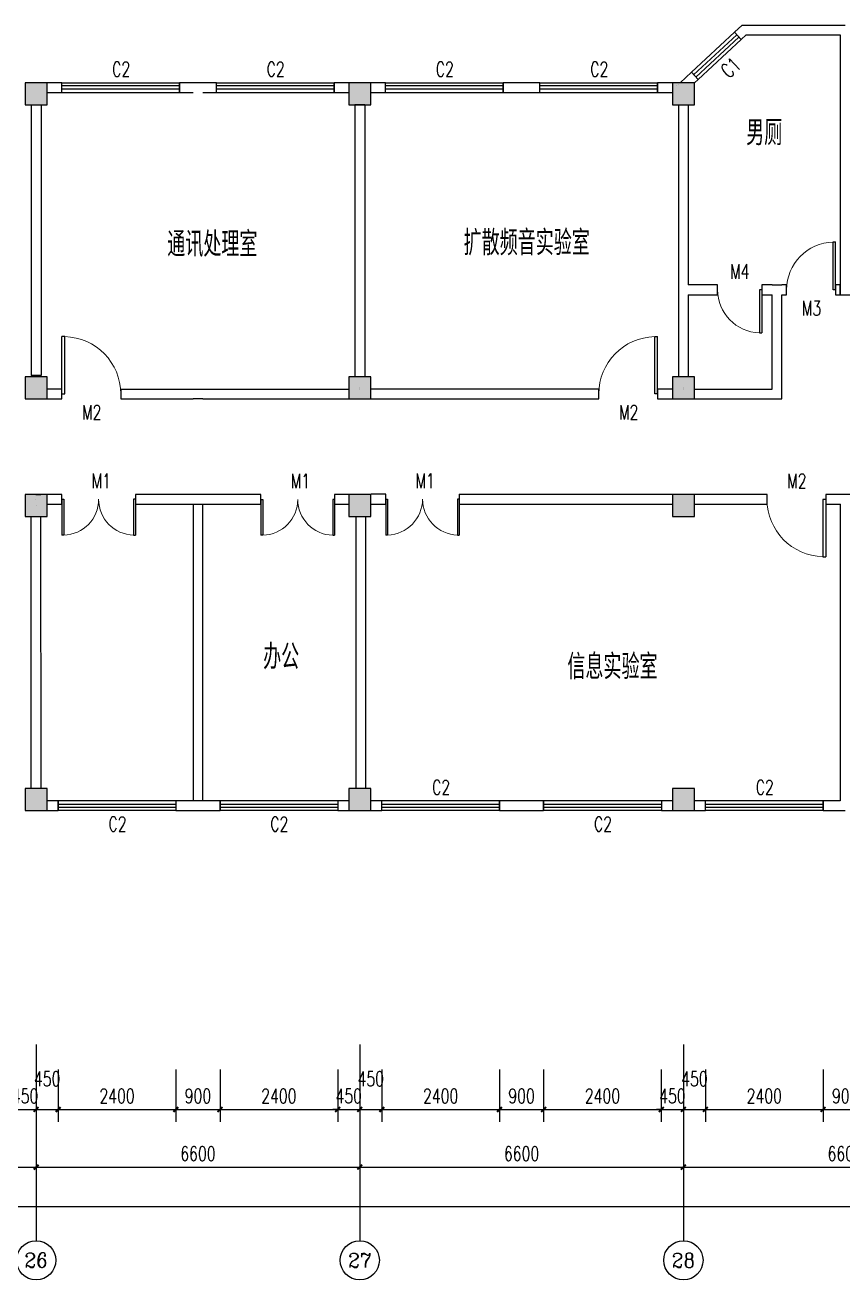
# Model space of a CAD drawing. Header units: millimetres. Extents: x 333 to 114639, y 134 to 28942.
# Drawn here: x 59408 to 76086, y 3342 to 28942 of the extents above; entities that cross this region are included whole.
import ezdxf
from ezdxf.enums import TextEntityAlignment as Align

# ---------------------------------------------------------------- set-up
doc = ezdxf.new("R2010")
doc.units = ezdxf.units.MM
for name, color, linetype in [('AXIS', 3, 'Continuous'), ('AXIS_TEXT', 7, 'Continuous'), ('COLUMN', 9, 'Continuous'), ('PUB_DIM', 3, 'Continuous'), ('PUB_TEXT', 7, 'Continuous'), ('WALL', 9, 'Continuous'), ('WINDOW', 4, 'Continuous'), ('WINDOW_TEXT', 7, 'Continuous')]:
    doc.layers.add(name, color=color, linetype=linetype)
doc.styles.add('_TCH_AXIS', font='COMPLEX', dxfattribs={"bigfont": 'GBCBIG'})
doc.styles.add('_TCH_DIM_T3', font='SIMPLEX', dxfattribs={"width": 0.705882, "bigfont": 'GBCBIG'})
doc.styles.add('_TCH_WINDOW', font='SIMPLEX', dxfattribs={"bigfont": 'GBCBIG'})
doc.styles.add('COMPLEX', font='COMPLEX')
doc.styles.get("Standard").update_dxf_attribs({"font": 'txt', "bigfont": 'gbcbig.shx'})
doc.dimstyles.new('_TCH_ARCH&&100', dxfattribs={"dimtxt": 297.5, "dimasz": 100, "dimexe": 250, "dimexo": 300, "dimgap": 126.25, "dimtad": 1, "dimdec": 0, "dimzin": 0, "dimdsep": 46, "dimtxsty": '_TCH_DIM_T3', "dimblk": 'ARCHTICK', "dimcen": 0.09, "dimclrt": 7, "dimazin": 2, "dimtfac": 1, "dimtdec": 0, "dimtix": 1, "dimtmove": 2, "dimatfit": 3, "dimfxl": 1, "dimtolj": 1, "dimtzin": 0, "dimarcsym": 0})

# ---------------------------------------------------------------- blocks, each defined once
blk = doc.blocks.new('_ArchTick')
at = {"color": 0, "linetype": 'ByBlock', "const_width": 0.4}
blk.add_lwpolyline([(-0.5, -0.5), (0.5, 0.5)], dxfattribs=at)
blk = doc.blocks.new('*D122')
at = {"layer": 'Defpoints', "color": 0}
for p in [(59183, 7936), (59633, 7936), (59633, 6819)]:
    blk.add_point(p, dxfattribs=at)
at = {"layer": 'PUB_DIM', "color": 0, "lineweight": -2}
for p, q in [((59183, 7636), (59183, 6569)), ((59633, 7636), (59633, 6569)), ((59183, 6819), (59083, 6819)), ((59183, 6819), (59633, 6819)), ((59633, 6819), (59733, 6819))]:
    blk.add_line(p, q, dxfattribs=at)
at = {"layer": 'PUB_DIM', "color": 0, "lineweight": -2, "xscale": 100, "yscale": 100, "zscale": 100}
blk.add_blockref('_ArchTick', (59183, 6819), dxfattribs=at)
at = {"layer": 'PUB_DIM', "color": 0, "lineweight": -2, "xscale": 100, "yscale": 100, "zscale": 100, "rotation": 180}
blk.add_blockref('_ArchTick', (59633, 6819), dxfattribs=at)
at = {"layer": 'PUB_DIM', "color": 7, "insert": (59408, 7094), "char_height": 297.5, "attachment_point": 5, "style": '_TCH_DIM_T3'}
blk.add_mtext('\\A1;450', dxfattribs=at)
blk = doc.blocks.new('*D123')
at = {"layer": 'Defpoints', "color": 0}
for p in [(59633, 7936), (60083, 7936), (60083, 6819)]:
    blk.add_point(p, dxfattribs=at)
at = {"layer": 'PUB_DIM', "color": 0, "lineweight": -2}
for p, q in [((59633, 7636), (59633, 6569)), ((60083, 7636), (60083, 6569)), ((59633, 6819), (60083, 6819))]:
    blk.add_line(p, q, dxfattribs=at)
at = {"layer": 'PUB_DIM', "color": 0, "lineweight": -2, "xscale": 100, "yscale": 100, "zscale": 100, "rotation": 180}
blk.add_blockref('_ArchTick', (59633, 6819), dxfattribs=at)
at = {"layer": 'PUB_DIM', "color": 0, "lineweight": -2, "xscale": 100, "yscale": 100, "zscale": 100}
blk.add_blockref('_ArchTick', (60083, 6819), dxfattribs=at)
at = {"layer": 'PUB_DIM', "color": 7, "insert": (59858, 7444), "char_height": 297.5, "attachment_point": 5, "style": '_TCH_DIM_T3'}
blk.add_mtext('\\A1;450', dxfattribs=at)
blk = doc.blocks.new('*D124')
at = {"layer": 'Defpoints', "color": 0}
for p in [(60083, 7936), (62483, 7936), (62483, 6819)]:
    blk.add_point(p, dxfattribs=at)
at = {"layer": 'PUB_DIM', "color": 0, "lineweight": -2}
for p, q in [((60083, 7636), (60083, 6569)), ((62483, 7636), (62483, 6569)), ((60083, 6819), (62483, 6819))]:
    blk.add_line(p, q, dxfattribs=at)
at = {"layer": 'PUB_DIM', "color": 0, "lineweight": -2, "xscale": 100, "yscale": 100, "zscale": 100, "rotation": 180}
blk.add_blockref('_ArchTick', (60083, 6819), dxfattribs=at)
at = {"layer": 'PUB_DIM', "color": 0, "lineweight": -2, "xscale": 100, "yscale": 100, "zscale": 100}
blk.add_blockref('_ArchTick', (62483, 6819), dxfattribs=at)
at = {"layer": 'PUB_DIM', "color": 7, "insert": (61283, 7094), "char_height": 297.5, "attachment_point": 5, "style": '_TCH_DIM_T3'}
blk.add_mtext('\\A1;2400', dxfattribs=at)
blk = doc.blocks.new('*D125')
at = {"layer": 'Defpoints', "color": 0}
for p in [(62483, 7936), (63383, 7936), (63383, 6819)]:
    blk.add_point(p, dxfattribs=at)
at = {"layer": 'PUB_DIM', "color": 0, "lineweight": -2}
for p, q in [((62483, 7636), (62483, 6569)), ((63383, 7636), (63383, 6569)), ((62483, 6819), (63383, 6819))]:
    blk.add_line(p, q, dxfattribs=at)
at = {"layer": 'PUB_DIM', "color": 0, "lineweight": -2, "xscale": 100, "yscale": 100, "zscale": 100, "rotation": 180}
blk.add_blockref('_ArchTick', (62483, 6819), dxfattribs=at)
at = {"layer": 'PUB_DIM', "color": 0, "lineweight": -2, "xscale": 100, "yscale": 100, "zscale": 100}
blk.add_blockref('_ArchTick', (63383, 6819), dxfattribs=at)
at = {"layer": 'PUB_DIM', "color": 7, "insert": (62933, 7094), "char_height": 297.5, "attachment_point": 5, "style": '_TCH_DIM_T3'}
blk.add_mtext('\\A1;900', dxfattribs=at)
blk = doc.blocks.new('*D126')
at = {"layer": 'Defpoints', "color": 0}
for p in [(63383, 7936), (65783, 7936), (65783, 6819)]:
    blk.add_point(p, dxfattribs=at)
at = {"layer": 'PUB_DIM', "color": 0, "lineweight": -2}
for p, q in [((63383, 7636), (63383, 6569)), ((65783, 7636), (65783, 6569)), ((63383, 6819), (65783, 6819))]:
    blk.add_line(p, q, dxfattribs=at)
at = {"layer": 'PUB_DIM', "color": 0, "lineweight": -2, "xscale": 100, "yscale": 100, "zscale": 100, "rotation": 180}
blk.add_blockref('_ArchTick', (63383, 6819), dxfattribs=at)
at = {"layer": 'PUB_DIM', "color": 0, "lineweight": -2, "xscale": 100, "yscale": 100, "zscale": 100}
blk.add_blockref('_ArchTick', (65783, 6819), dxfattribs=at)
at = {"layer": 'PUB_DIM', "color": 7, "insert": (64583, 7094), "char_height": 297.5, "attachment_point": 5, "style": '_TCH_DIM_T3'}
blk.add_mtext('\\A1;2400', dxfattribs=at)
blk = doc.blocks.new('*D127')
at = {"layer": 'Defpoints', "color": 0}
for p in [(65783, 7936), (66233, 7936), (66233, 6819)]:
    blk.add_point(p, dxfattribs=at)
at = {"layer": 'PUB_DIM', "color": 0, "lineweight": -2}
for p, q in [((65783, 7636), (65783, 6569)), ((66233, 7636), (66233, 6569)), ((65783, 6819), (65683, 6819)), ((65783, 6819), (66233, 6819)), ((66233, 6819), (66333, 6819))]:
    blk.add_line(p, q, dxfattribs=at)
at = {"layer": 'PUB_DIM', "color": 0, "lineweight": -2, "xscale": 100, "yscale": 100, "zscale": 100}
blk.add_blockref('_ArchTick', (65783, 6819), dxfattribs=at)
at = {"layer": 'PUB_DIM', "color": 0, "lineweight": -2, "xscale": 100, "yscale": 100, "zscale": 100, "rotation": 180}
blk.add_blockref('_ArchTick', (66233, 6819), dxfattribs=at)
at = {"layer": 'PUB_DIM', "color": 7, "insert": (66008, 7094), "char_height": 297.5, "attachment_point": 5, "style": '_TCH_DIM_T3'}
blk.add_mtext('\\A1;450', dxfattribs=at)
blk = doc.blocks.new('*D128')
at = {"layer": 'Defpoints', "color": 0}
for p in [(66233, 7936), (66683, 7936), (66683, 6819)]:
    blk.add_point(p, dxfattribs=at)
at = {"layer": 'PUB_DIM', "color": 0, "lineweight": -2}
for p, q in [((66233, 7636), (66233, 6569)), ((66683, 7636), (66683, 6569)), ((66233, 6819), (66683, 6819))]:
    blk.add_line(p, q, dxfattribs=at)
at = {"layer": 'PUB_DIM', "color": 0, "lineweight": -2, "xscale": 100, "yscale": 100, "zscale": 100, "rotation": 180}
blk.add_blockref('_ArchTick', (66233, 6819), dxfattribs=at)
at = {"layer": 'PUB_DIM', "color": 0, "lineweight": -2, "xscale": 100, "yscale": 100, "zscale": 100}
blk.add_blockref('_ArchTick', (66683, 6819), dxfattribs=at)
at = {"layer": 'PUB_DIM', "color": 7, "insert": (66458, 7444), "char_height": 297.5, "attachment_point": 5, "style": '_TCH_DIM_T3'}
blk.add_mtext('\\A1;450', dxfattribs=at)
blk = doc.blocks.new('*D129')
at = {"layer": 'Defpoints', "color": 0}
for p in [(66683, 7936), (69083, 7936), (69083, 6819)]:
    blk.add_point(p, dxfattribs=at)
at = {"layer": 'PUB_DIM', "color": 0, "lineweight": -2}
for p, q in [((66683, 7636), (66683, 6569)), ((69083, 7636), (69083, 6569)), ((66683, 6819), (69083, 6819))]:
    blk.add_line(p, q, dxfattribs=at)
at = {"layer": 'PUB_DIM', "color": 0, "lineweight": -2, "xscale": 100, "yscale": 100, "zscale": 100, "rotation": 180}
blk.add_blockref('_ArchTick', (66683, 6819), dxfattribs=at)
at = {"layer": 'PUB_DIM', "color": 0, "lineweight": -2, "xscale": 100, "yscale": 100, "zscale": 100}
blk.add_blockref('_ArchTick', (69083, 6819), dxfattribs=at)
at = {"layer": 'PUB_DIM', "color": 7, "insert": (67883, 7094), "char_height": 297.5, "attachment_point": 5, "style": '_TCH_DIM_T3'}
blk.add_mtext('\\A1;2400', dxfattribs=at)
blk = doc.blocks.new('*D130')
at = {"layer": 'Defpoints', "color": 0}
for p in [(69083, 7936), (69983, 7936), (69983, 6819)]:
    blk.add_point(p, dxfattribs=at)
at = {"layer": 'PUB_DIM', "color": 0, "lineweight": -2}
for p, q in [((69083, 7636), (69083, 6569)), ((69983, 7636), (69983, 6569)), ((69083, 6819), (69983, 6819))]:
    blk.add_line(p, q, dxfattribs=at)
at = {"layer": 'PUB_DIM', "color": 0, "lineweight": -2, "xscale": 100, "yscale": 100, "zscale": 100, "rotation": 180}
blk.add_blockref('_ArchTick', (69083, 6819), dxfattribs=at)
at = {"layer": 'PUB_DIM', "color": 0, "lineweight": -2, "xscale": 100, "yscale": 100, "zscale": 100}
blk.add_blockref('_ArchTick', (69983, 6819), dxfattribs=at)
at = {"layer": 'PUB_DIM', "color": 7, "insert": (69533, 7094), "char_height": 297.5, "attachment_point": 5, "style": '_TCH_DIM_T3'}
blk.add_mtext('\\A1;900', dxfattribs=at)
blk = doc.blocks.new('*D131')
at = {"layer": 'Defpoints', "color": 0}
for p in [(69983, 7936), (72383, 7936), (72383, 6819)]:
    blk.add_point(p, dxfattribs=at)
at = {"layer": 'PUB_DIM', "color": 0, "lineweight": -2}
for p, q in [((69983, 7636), (69983, 6569)), ((72383, 7636), (72383, 6569)), ((69983, 6819), (72383, 6819))]:
    blk.add_line(p, q, dxfattribs=at)
at = {"layer": 'PUB_DIM', "color": 0, "lineweight": -2, "xscale": 100, "yscale": 100, "zscale": 100, "rotation": 180}
blk.add_blockref('_ArchTick', (69983, 6819), dxfattribs=at)
at = {"layer": 'PUB_DIM', "color": 0, "lineweight": -2, "xscale": 100, "yscale": 100, "zscale": 100}
blk.add_blockref('_ArchTick', (72383, 6819), dxfattribs=at)
at = {"layer": 'PUB_DIM', "color": 7, "insert": (71183, 7094), "char_height": 297.5, "attachment_point": 5, "style": '_TCH_DIM_T3'}
blk.add_mtext('\\A1;2400', dxfattribs=at)
blk = doc.blocks.new('*D132')
at = {"layer": 'Defpoints', "color": 0}
for p in [(72383, 7936), (72833, 7936), (72833, 6819)]:
    blk.add_point(p, dxfattribs=at)
at = {"layer": 'PUB_DIM', "color": 0, "lineweight": -2}
for p, q in [((72383, 7636), (72383, 6569)), ((72833, 7636), (72833, 6569)), ((72383, 6819), (72283, 6819)), ((72383, 6819), (72833, 6819)), ((72833, 6819), (72933, 6819))]:
    blk.add_line(p, q, dxfattribs=at)
at = {"layer": 'PUB_DIM', "color": 0, "lineweight": -2, "xscale": 100, "yscale": 100, "zscale": 100}
blk.add_blockref('_ArchTick', (72383, 6819), dxfattribs=at)
at = {"layer": 'PUB_DIM', "color": 0, "lineweight": -2, "xscale": 100, "yscale": 100, "zscale": 100, "rotation": 180}
blk.add_blockref('_ArchTick', (72833, 6819), dxfattribs=at)
at = {"layer": 'PUB_DIM', "color": 7, "insert": (72608, 7094), "char_height": 297.5, "attachment_point": 5, "style": '_TCH_DIM_T3'}
blk.add_mtext('\\A1;450', dxfattribs=at)
blk = doc.blocks.new('*D133')
at = {"layer": 'Defpoints', "color": 0}
for p in [(72833, 7936), (73283, 7936), (73283, 6819)]:
    blk.add_point(p, dxfattribs=at)
at = {"layer": 'PUB_DIM', "color": 0, "lineweight": -2}
for p, q in [((72833, 7636), (72833, 6569)), ((73283, 7636), (73283, 6569)), ((72833, 6819), (73283, 6819))]:
    blk.add_line(p, q, dxfattribs=at)
at = {"layer": 'PUB_DIM', "color": 0, "lineweight": -2, "xscale": 100, "yscale": 100, "zscale": 100, "rotation": 180}
blk.add_blockref('_ArchTick', (72833, 6819), dxfattribs=at)
at = {"layer": 'PUB_DIM', "color": 0, "lineweight": -2, "xscale": 100, "yscale": 100, "zscale": 100}
blk.add_blockref('_ArchTick', (73283, 6819), dxfattribs=at)
at = {"layer": 'PUB_DIM', "color": 7, "insert": (73058, 7444), "char_height": 297.5, "attachment_point": 5, "style": '_TCH_DIM_T3'}
blk.add_mtext('\\A1;450', dxfattribs=at)
blk = doc.blocks.new('*D134')
at = {"layer": 'Defpoints', "color": 0}
for p in [(73283, 7936), (75683, 7936), (75683, 6819)]:
    blk.add_point(p, dxfattribs=at)
at = {"layer": 'PUB_DIM', "color": 0, "lineweight": -2}
for p, q in [((73283, 7636), (73283, 6569)), ((75683, 7636), (75683, 6569)), ((73283, 6819), (75683, 6819))]:
    blk.add_line(p, q, dxfattribs=at)
at = {"layer": 'PUB_DIM', "color": 0, "lineweight": -2, "xscale": 100, "yscale": 100, "zscale": 100, "rotation": 180}
blk.add_blockref('_ArchTick', (73283, 6819), dxfattribs=at)
at = {"layer": 'PUB_DIM', "color": 0, "lineweight": -2, "xscale": 100, "yscale": 100, "zscale": 100}
blk.add_blockref('_ArchTick', (75683, 6819), dxfattribs=at)
at = {"layer": 'PUB_DIM', "color": 7, "insert": (74483, 7094), "char_height": 297.5, "attachment_point": 5, "style": '_TCH_DIM_T3'}
blk.add_mtext('\\A1;2400', dxfattribs=at)
blk = doc.blocks.new('*D135')
at = {"layer": 'Defpoints', "color": 0}
for p in [(75683, 7936), (76583, 7936), (76583, 6819)]:
    blk.add_point(p, dxfattribs=at)
at = {"layer": 'PUB_DIM', "color": 0, "lineweight": -2}
for p, q in [((75683, 7636), (75683, 6569)), ((76583, 7636), (76583, 6569)), ((75683, 6819), (76583, 6819))]:
    blk.add_line(p, q, dxfattribs=at)
at = {"layer": 'PUB_DIM', "color": 0, "lineweight": -2, "xscale": 100, "yscale": 100, "zscale": 100, "rotation": 180}
blk.add_blockref('_ArchTick', (75683, 6819), dxfattribs=at)
at = {"layer": 'PUB_DIM', "color": 0, "lineweight": -2, "xscale": 100, "yscale": 100, "zscale": 100}
blk.add_blockref('_ArchTick', (76583, 6819), dxfattribs=at)
at = {"layer": 'PUB_DIM', "color": 7, "insert": (76133, 7094), "char_height": 297.5, "attachment_point": 5, "style": '_TCH_DIM_T3'}
blk.add_mtext('\\A1;900', dxfattribs=at)
blk = doc.blocks.new('*D161')
at = {"layer": 'AXIS', "color": 0, "lineweight": -2}
for p, q in [((53033, 7842), (53033, 5392)), ((59633, 7842), (59633, 5392)), ((53033, 5642), (59633, 5642))]:
    blk.add_line(p, q, dxfattribs=at)
at = {"layer": 'Defpoints', "color": 0}
for p in [(53033, 8142), (59633, 8142), (59633, 5642)]:
    blk.add_point(p, dxfattribs=at)
at = {"layer": 'AXIS', "color": 0, "lineweight": -2, "xscale": 100, "yscale": 100, "zscale": 100, "rotation": 180}
blk.add_blockref('_ArchTick', (53033, 5642), dxfattribs=at)
at = {"layer": 'AXIS', "color": 0, "lineweight": -2, "xscale": 100, "yscale": 100, "zscale": 100}
blk.add_blockref('_ArchTick', (59633, 5642), dxfattribs=at)
at = {"layer": 'AXIS', "color": 7, "insert": (56333, 5917), "char_height": 297.5, "attachment_point": 5, "style": '_TCH_DIM_T3'}
blk.add_mtext('\\A1;6600', dxfattribs=at)
blk = doc.blocks.new('*D162')
at = {"layer": 'AXIS', "color": 0, "lineweight": -2}
for p, q in [((59633, 7842), (59633, 5392)), ((66233, 7842), (66233, 5392)), ((59633, 5642), (66233, 5642))]:
    blk.add_line(p, q, dxfattribs=at)
at = {"layer": 'Defpoints', "color": 0}
for p in [(59633, 8142), (66233, 8142), (66233, 5642)]:
    blk.add_point(p, dxfattribs=at)
at = {"layer": 'AXIS', "color": 0, "lineweight": -2, "xscale": 100, "yscale": 100, "zscale": 100, "rotation": 180}
blk.add_blockref('_ArchTick', (59633, 5642), dxfattribs=at)
at = {"layer": 'AXIS', "color": 0, "lineweight": -2, "xscale": 100, "yscale": 100, "zscale": 100}
blk.add_blockref('_ArchTick', (66233, 5642), dxfattribs=at)
at = {"layer": 'AXIS', "color": 7, "insert": (62933, 5917), "char_height": 297.5, "attachment_point": 5, "style": '_TCH_DIM_T3'}
blk.add_mtext('\\A1;6600', dxfattribs=at)
blk = doc.blocks.new('*D163')
at = {"layer": 'AXIS', "color": 0, "lineweight": -2}
for p, q in [((66233, 7842), (66233, 5392)), ((72833, 7842), (72833, 5392)), ((66233, 5642), (72833, 5642))]:
    blk.add_line(p, q, dxfattribs=at)
at = {"layer": 'Defpoints', "color": 0}
for p in [(66233, 8142), (72833, 8142), (72833, 5642)]:
    blk.add_point(p, dxfattribs=at)
at = {"layer": 'AXIS', "color": 0, "lineweight": -2, "xscale": 100, "yscale": 100, "zscale": 100, "rotation": 180}
blk.add_blockref('_ArchTick', (66233, 5642), dxfattribs=at)
at = {"layer": 'AXIS', "color": 0, "lineweight": -2, "xscale": 100, "yscale": 100, "zscale": 100}
blk.add_blockref('_ArchTick', (72833, 5642), dxfattribs=at)
at = {"layer": 'AXIS', "color": 7, "insert": (69533, 5917), "char_height": 297.5, "attachment_point": 5, "style": '_TCH_DIM_T3'}
blk.add_mtext('\\A1;6600', dxfattribs=at)
blk = doc.blocks.new('*D164')
at = {"layer": 'AXIS', "color": 0, "lineweight": -2}
for p, q in [((72833, 7842), (72833, 5392)), ((79433, 7842), (79433, 5392)), ((72833, 5642), (79433, 5642))]:
    blk.add_line(p, q, dxfattribs=at)
at = {"layer": 'Defpoints', "color": 0}
for p in [(72833, 8142), (79433, 8142), (79433, 5642)]:
    blk.add_point(p, dxfattribs=at)
at = {"layer": 'AXIS', "color": 0, "lineweight": -2, "xscale": 100, "yscale": 100, "zscale": 100, "rotation": 180}
blk.add_blockref('_ArchTick', (72833, 5642), dxfattribs=at)
at = {"layer": 'AXIS', "color": 0, "lineweight": -2, "xscale": 100, "yscale": 100, "zscale": 100}
blk.add_blockref('_ArchTick', (79433, 5642), dxfattribs=at)
at = {"layer": 'AXIS', "color": 7, "insert": (76133, 5917), "char_height": 297.5, "attachment_point": 5, "style": '_TCH_DIM_T3'}
blk.add_mtext('\\A1;6600', dxfattribs=at)
blk = doc.blocks.new('*D168')
at = {"layer": 'AXIS', "color": 0, "lineweight": -2}
for p, q in [((6133, 7842), (6133, 4592)), ((99233, 7842), (99233, 4592)), ((6133, 4842), (99233, 4842))]:
    blk.add_line(p, q, dxfattribs=at)
at = {"layer": 'Defpoints', "color": 0}
for p in [(6133, 8142), (99233, 8142), (99233, 4842)]:
    blk.add_point(p, dxfattribs=at)
at = {"layer": 'AXIS', "color": 0, "lineweight": -2, "xscale": 100, "yscale": 100, "zscale": 100, "rotation": 180}
blk.add_blockref('_ArchTick', (6133, 4842), dxfattribs=at)
at = {"layer": 'AXIS', "color": 0, "lineweight": -2, "xscale": 100, "yscale": 100, "zscale": 100}
blk.add_blockref('_ArchTick', (99233, 4842), dxfattribs=at)
at = {"layer": 'AXIS', "color": 7, "insert": (52683, 5117), "char_height": 297.5, "attachment_point": 5, "style": '_TCH_DIM_T3'}
blk.add_mtext('\\A1;93100', dxfattribs=at)
blk = doc.blocks.new('_FZHK')
blk.add_lwpolyline([(-0.5, -0.5), (0.5, -0.5), (0.5, 0.5), (-0.5, 0.5)], close=True)
blk = doc.blocks.new('_AXISO')
blk.add_circle((0, 0), 0.5)
at = {"layer": 'AXIS_TEXT', "style": 'COMPLEX', "width": 1.041667}
blk.add_attdef('A', text='', height=0.56, dxfattribs=at).set_placement((-0.25, -0.28), (0.25, -0.28), align=Align.FIT)
blk = doc.blocks.new('$DorLib2D$00000001')
for p, q in [((0.45, 0.975), (0.5, 0.975)), ((0.45, 0), (0.45, 0.975)), ((0.5, 0), (0.5, 0.975)), ((0.5, 0), (0.45, 0))]:
    blk.add_line(p, q)
at = {"lineweight": 13}
blk.add_arc((0.475, 0), 0.975, 91.4693, 180, dxfattribs=at)
blk = doc.blocks.new('$DorLib2D$00000002')
for p, q in [((-0.5, 0), (-0.5, 0.4875)), ((-0.475, 0.4875), (-0.5, 0.4875)), ((-0.475, 0), (-0.475, 0.4875)), ((0.475, 0), (0.475, 0.4875)), ((0.475, 0.4875), (0.5, 0.4875)), ((0.5, 0), (0.5, 0.4875)), ((-0.5, 0), (-0.475, 0)), ((0.5, 0), (0.475, 0))]:
    blk.add_line(p, q)
at = {"lineweight": 13}
for centre, start, end in [((-0.4875, 0), 0, 88.53072), ((0.4875, 0), 91.46928, 180)]:
    blk.add_arc(centre, 0.4875, start, end, dxfattribs=at)
blk = doc.blocks.new('$TCHSYS$WIN2D')
for p, q in [((-0.5, 0.5), (0.5, 0.5)), ((-0.5, 0.5), (-0.5, -0.5)), ((0.5, 0.5), (0.5, -0.5)), ((0.5, 0.167), (-0.5, 0.167)), ((0.5, -0.167), (-0.5, -0.167)), ((-0.5, -0.5), (0.5, -0.5))]:
    blk.add_line(p, q)

msp = doc.modelspace()

# ---------------------------------------------------------------- hatches: boundary and pattern name
h = msp.add_hatch(color=256)
h.paths.add_polyline_path([(59633.3, 27767), (59408.3, 27767), (59408.3, 27542), (59633.3, 27542)])
h.paths.add_polyline_path([(59633.3, 27542), (59858.3, 27542), (59858.3, 27767), (59633.3, 27767)])
h.paths.add_polyline_path([(59633.3, 27317), (59858.3, 27317), (59858.3, 27542), (59633.3, 27542)])
h.paths.add_polyline_path([(59633.3, 27542), (59408.3, 27542), (59408.3, 27317), (59633.3, 27317)])
h.paths.add_polyline_path([(59633.3, 21542), (59408.3, 21542), (59408.3, 21317), (59633.3, 21317)])
h.paths.add_polyline_path([(59633.3, 21542), (59633.3, 21317), (59858.3, 21317), (59858.3, 21542)])
h.paths.add_polyline_path([(59858.3, 21542), (59858.3, 21767), (59633.3, 21767), (59633.3, 21542)])
h.paths.add_polyline_path([(59633.3, 21767), (59408.3, 21767), (59408.3, 21542), (59633.3, 21542)])
h.paths.add_polyline_path([(59633.3, 13367), (59633.3, 12917), (59858.3, 12917), (59858.3, 13367)])
h.paths.add_polyline_path([(59408.3, 13367), (59408.3, 12917), (59633.3, 12917), (59633.3, 13367)])
h = msp.add_hatch(color=256)
h.paths.add_polyline_path([(66233.3, 27767), (66008.3, 27767), (66008.3, 27542), (66233.3, 27542)])
h.paths.add_polyline_path([(66233.3, 27542), (66458.3, 27542), (66458.3, 27767), (66233.3, 27767)])
h.paths.add_polyline_path([(66233.3, 27317), (66458.3, 27317), (66458.3, 27542), (66233.3, 27542)])
h.paths.add_polyline_path([(66233.3, 27542), (66008.3, 27542), (66008.3, 27317), (66233.3, 27317)])
h.paths.add_polyline_path([(66233.3, 21542), (66008.3, 21542), (66008.3, 21317), (66233.3, 21317)])
h.paths.add_polyline_path([(66233.3, 21542), (66233.3, 21317), (66458.3, 21317), (66458.3, 21542)])
h.paths.add_polyline_path([(66458.3, 21542), (66458.3, 21767), (66233.3, 21767), (66233.3, 21542)])
h.paths.add_polyline_path([(66233.3, 21767), (66008.3, 21767), (66008.3, 21542), (66233.3, 21542)])
h.paths.add_polyline_path([(66233.3, 13367), (66233.3, 12917), (66458.3, 12917), (66458.3, 13367)])
h.paths.add_polyline_path([(66008.3, 13367), (66008.3, 12917), (66233.3, 12917), (66233.3, 13367)])
h = msp.add_hatch(color=256)
h.paths.add_polyline_path([(72833.3, 27767), (72608.3, 27767), (72608.3, 27542), (72833.3, 27542)])
h.paths.add_polyline_path([(72833.3, 27542), (73058.3, 27542), (73058.3, 27767), (72833.3, 27767)])
h.paths.add_polyline_path([(72833.3, 27317), (73058.3, 27317), (73058.3, 27542), (72833.3, 27542)])
h.paths.add_polyline_path([(72833.3, 27542), (72608.3, 27542), (72608.3, 27317), (72833.3, 27317)])
h.paths.add_polyline_path([(72833.3, 21542), (72608.3, 21542), (72608.3, 21317), (72833.3, 21317)])
h.paths.add_polyline_path([(72833.3, 21542), (72833.3, 21317), (73058.3, 21317), (73058.3, 21542)])
h.paths.add_polyline_path([(73058.3, 21542), (73058.3, 21767), (72833.3, 21767), (72833.3, 21542)])
h.paths.add_polyline_path([(72833.3, 21767), (72608.3, 21767), (72608.3, 21542), (72833.3, 21542)])
h.paths.add_polyline_path([(72833.3, 13367), (72833.3, 12917), (73058.3, 12917), (73058.3, 13367)])
h.paths.add_polyline_path([(72608.3, 13367), (72608.3, 12917), (72833.3, 12917), (72833.3, 13367)])
h = msp.add_hatch(color=256)
h.paths.add_polyline_path([(59633.3, 19367), (59408.3, 19367), (59408.3, 19142), (59633.3, 19142)])
h.paths.add_polyline_path([(59858.3, 19367), (59633.3, 19367), (59633.3, 19142), (59858.3, 19142)])
h.paths.add_polyline_path([(59858.3, 19142), (59633.3, 19142), (59633.3, 18917), (59858.3, 18917)])
h.paths.add_polyline_path([(59633.3, 19142), (59408.3, 19142), (59408.3, 18917), (59633.3, 18917)])
h = msp.add_hatch(color=256)
h.paths.add_polyline_path([(66233.3, 19367), (66008.3, 19367), (66008.3, 19142), (66233.3, 19142)])
h.paths.add_polyline_path([(66458.3, 19367), (66233.3, 19367), (66233.3, 19142), (66458.3, 19142)])
h.paths.add_polyline_path([(66458.3, 19142), (66233.3, 19142), (66233.3, 18917), (66458.3, 18917)])
h.paths.add_polyline_path([(66233.3, 19142), (66008.3, 19142), (66008.3, 18917), (66233.3, 18917)])
h = msp.add_hatch(color=256)
h.paths.add_polyline_path([(72833.3, 19367), (72608.3, 19367), (72608.3, 19142), (72833.3, 19142)])
h.paths.add_polyline_path([(73058.3, 19367), (72833.3, 19367), (72833.3, 19142), (73058.3, 19142)])
h.paths.add_polyline_path([(73058.3, 19142), (72833.3, 19142), (72833.3, 18917), (73058.3, 18917)])
h.paths.add_polyline_path([(72833.3, 19142), (72608.3, 19142), (72608.3, 18917), (72833.3, 18917)])

# ---------------------------------------------------------------- linework, layer by layer
at = {"layer": 'AXIS'}
for p, q in [((59633.3, 8142), (59633.3, 4142)), ((66233.3, 8142), (66233.3, 4142)), ((72833.3, 8142), (72833.3, 4142))]:
    msp.add_line(p, q, dxfattribs=at)
at = {"layer": 'WALL'}
for p, q in [((74033.3, 28942), (73875.2, 28795.4)), ((74033.3, 28942), (76133.3, 28942)), ((73875.2, 28795.4), (74011.3, 28648.8)), ((74011.3, 28648.8), (74111.7, 28742)), ((74111.7, 28742), (76033.3, 28742)), ((76033.3, 28742), (76033.3, 23442)), ((72995.5, 27979.2), (72766.8, 27767)), ((73131.6, 27832.6), (72995.5, 27979.2)), ((60158.3, 27767), (59858.3, 27767)), ((60158.3, 27567), (60158.3, 27767)), ((62933.3, 27767), (62558.3, 27767)), ((62558.3, 27767), (62558.3, 27567)), ((63308.3, 27767), (62933.3, 27767)), ((63308.3, 27567), (63308.3, 27767)), ((66008.3, 27767), (65708.3, 27767)), ((65708.3, 27767), (65708.3, 27567)), ((66758.3, 27767), (66458.3, 27767)), ((66758.3, 27567), (66758.3, 27767)), ((69908.3, 27767), (69158.3, 27767)), ((69158.3, 27767), (69158.3, 27567)), ((69908.3, 27567), (69908.3, 27767)), ((72608.3, 27767), (72308.3, 27767)), ((72308.3, 27767), (72308.3, 27567)), ((72697.8, 27703, -450), (72697.8, 27703, -450)), ((72732.3, 27735, -450), (72732.3, 27735, -450)), ((72766.8, 27767, -450), (72766.8, 27767, -450)), ((72766.8, 27767, -450), (72766.8, 27767, -450)), ((72800, 27767, -450), (72800, 27767, -450)), ((72833.3, 27767, -450), (72833.3, 27767, -450)), ((73058.3, 27764.6), (73131.6, 27832.6)), ((59858.3, 27567), (60158.3, 27567)), ((62558.3, 27567), (62833.3, 27567)), ((63033.3, 27567), (63308.3, 27567)), ((65708.3, 27567), (66008.3, 27567)), ((66458.3, 27567), (66758.3, 27567)), ((69158.3, 27567), (69908.3, 27567)), ((72308.3, 27567), (72608.3, 27567)), ((59533.3, 27310.2), (59533.3, 21793.2)), ((59733.3, 27310.2), (59533.3, 27310.2)), ((59733.3, 27310.2), (59733.3, 21793.2)), ((66133.3, 27316.5), (66133.3, 21767)), ((66333.3, 27316.5), (66133.3, 27316.5)), ((66333.3, 27316.5), (66333.3, 21767)), ((72733.3, 27317), (72733.3, 23642)), ((72933.3, 27317), (72933.3, 23642)), ((72733.3, 23642), (72733.3, 23642)), ((72733.3, 23642), (72733.3, 23442)), ((73530.1, 23642), (72933.3, 23642)), ((73530.1, 23442), (73530.1, 23642)), ((74642.4, 23642), (74430.1, 23642)), ((74430.1, 23642), (74430.1, 23442)), ((74642.4, 23642), (74642.4, 23642)), ((74642.4, 23642), (74842.4, 23642)), ((74937.8, 23642), (74842.4, 23642)), ((74842.4, 23642), (74842.4, 23642)), ((74937.8, 23442), (74937.8, 23642)), ((76033.3, 23642), (75937.8, 23642)), ((75937.8, 23642), (75937.8, 23442)), ((76033.3, 23442), (76033.3, 23642)), ((72733.3, 23442), (72733.3, 21767)), ((72733.3, 23442), (72733.3, 23442)), ((72933.3, 23442), (72933.3, 21767)), ((72933.3, 23442), (73530.1, 23442)), ((74430.1, 23442), (74642.4, 23442)), ((74642.4, 21517), (74642.4, 23442)), ((74842.4, 23442), (74937.8, 23442)), ((74842.4, 21317), (74842.4, 23442)), ((75937.8, 23442), (76033.3, 23442)), ((76033.3, 23442), (76256.9, 23442)), ((59733.3, 21793.2), (59533.3, 21793.2)), ((60158.3, 21517), (59858.3, 21517)), ((60158.3, 21317), (60158.3, 21517)), ((61358.3, 21517), (61358.3, 21317)), ((61358.3, 21517), (66008.3, 21517)), ((66233.3, 21542, -450), (66233.3, 21542, -450)), ((66233.3, 21529.5, -450), (66233.3, 21529.5, -450)), ((66233.3, 21517, -450), (66233.3, 21517, -450)), ((71108.3, 21517), (66458.3, 21517)), ((71108.3, 21317), (71108.3, 21517)), ((72608.3, 21517), (72308.3, 21517)), ((72308.3, 21517), (72308.3, 21317)), ((72833.3, 21542, -450), (72833.3, 21542, -450)), ((72833.3, 21529.5, -450), (72833.3, 21529.5, -450)), ((72833.3, 21517, -450), (72833.3, 21517, -450)), ((73058.3, 21517), (74642.4, 21517)), ((59858.3, 21317), (60158.3, 21317)), ((61358.3, 21317), (62833.3, 21317)), ((62833.3, 21317), (62833.3, 21317)), ((63033.3, 21317), (62833.3, 21317)), ((63033.3, 21317), (66008.3, 21317)), ((63033.3, 21317), (63033.3, 21317)), ((66458.3, 21317), (71108.3, 21317)), ((72308.3, 21317), (72608.3, 21317)), ((73058.3, 21317), (74842.4, 21317)), ((59630.3, 19367), (59730.3, 19367)), ((59630.3, 19367, -450), (59630.3, 19367, -450)), ((59630.4, 19254.5, -450), (59630.4, 19254.5, -450)), ((59730.3, 19367), (59730.3, 19367)), ((60158.3, 19367), (59858.3, 19367)), ((60158.3, 19167), (60158.3, 19367)), ((64218.3, 19365.1), (61658.3, 19367)), ((61658.3, 19367), (61658.3, 19167)), ((64218.3, 19165.1), (64218.3, 19365.1)), ((66118.3, 19365.1), (65718.3, 19365.1)), ((65718.3, 19365.1), (65718.3, 19165.1)), ((66763.2, 19370.1), (66463.2, 19370.1)), ((66763.2, 19170.1), (66763.2, 19370.1)), ((68263.2, 19370.1), (68263.2, 19170.1)), ((72608.3, 19367), (68263.2, 19367)), ((73358.3, 19367), (73058.3, 19367)), ((74538.5, 19366.1), (73058.3, 19367)), ((74538.5, 19166.1), (74538.5, 19366.1)), ((76533.3, 19367), (75738.5, 19366.1)), ((75738.5, 19366.1), (75738.5, 19166.1)), ((59630.5, 19142, -450), (59630.5, 19142, -450)), ((59858.3, 19167), (60158.3, 19167)), ((61658.3, 19167), (64218.3, 19165.1)), ((62833.3, 19167), (62833.3, 13117)), ((63033.3, 13117), (63033.3, 19167)), ((65718.3, 19165.1), (66018.3, 19165.1)), ((66463.2, 19170.1), (66763.2, 19170.1)), ((68263.2, 19167), (72608.3, 19167)), ((73058.3, 19167), (73358.3, 19167)), ((73058.3, 19167), (74538.5, 19166.1)), ((75738.5, 19166.1), (76038.5, 19166.1)), ((76033.3, 19167), (76033.3, 13117)), ((59533.3, 13367), (59530.6, 18917)), ((59733.3, 13367), (59730.6, 18917)), ((66150.9, 18917), (66150.9, 13367)), ((66350.9, 18917), (66350.9, 13367)), ((60083.3, 13117), (59858.3, 13117)), ((60083.3, 12917), (60083.3, 13117)), ((63383.3, 13117), (62483.3, 13117)), ((62483.3, 13117), (62483.3, 12917)), ((63383.3, 12917), (63383.3, 13117)), ((66008.3, 13117), (65783.3, 13117)), ((65783.3, 13117), (65783.3, 12917)), ((66683.3, 13117), (66458.3, 13117)), ((66683.3, 12917), (66683.3, 13117)), ((69983.3, 13117), (69083.3, 13117)), ((69083.3, 13117), (69083.3, 12917)), ((69983.3, 12917), (69983.3, 13117)), ((72608.3, 13117), (72383.3, 13117)), ((72383.3, 13117), (72383.3, 12917)), ((73283.3, 13117), (73058.3, 13117)), ((73283.3, 12917), (73283.3, 13117)), ((76033.3, 13117), (75683.3, 13117)), ((75683.3, 13117), (75683.3, 12917)), ((59858.3, 12917), (60083.3, 12917)), ((62483.3, 12917), (63383.3, 12917)), ((65783.3, 12917), (66008.3, 12917)), ((66458.3, 12917), (66683.3, 12917)), ((69083.3, 12917), (69533.3, 12917)), ((69533.3, 12917), (69983.3, 12917)), ((72383.3, 12917), (72608.3, 12917)), ((73058.3, 12917), (73283.3, 12917)), ((75683.3, 12917), (76133.3, 12917))]:
    msp.add_line(p, q, dxfattribs=at)

# ---------------------------------------------------------------- block references
at = {"layer": 'AXIS'}
ref = msp.add_blockref('_AXISO', (59633.3, 3742), dxfattribs=dict(at, xscale=799.9999999999995, yscale=800, zscale=800))
ref.add_attrib('A', '26', dxfattribs={"layer": 'AXIS_TEXT', "height": 300.65, "style": '_TCH_AXIS', "width": 0.970588}).set_placement((59397, 3591.7), (59869.5, 3591.7), align=Align.FIT)
ref = msp.add_blockref('_AXISO', (66233.3, 3742), dxfattribs=dict(at, xscale=799.9999999999995, yscale=800, zscale=800))
ref.add_attrib('A', '27', dxfattribs={"layer": 'AXIS_TEXT', "height": 294.28, "style": '_TCH_AXIS'}).set_placement((65995, 3594.8), (66471.5, 3594.8), align=Align.FIT)
ref = msp.add_blockref('_AXISO', (72833.3, 3742), dxfattribs=dict(at, xscale=799.9999999999995, yscale=800, zscale=800))
ref.add_attrib('A', '28', dxfattribs={"layer": 'AXIS_TEXT', "height": 294.28, "style": '_TCH_AXIS'}).set_placement((72595, 3594.8), (73071.5, 3594.8), align=Align.FIT)
at = {"layer": 'COLUMN', "xscale": 450, "yscale": 449.9999999999998, "zscale": 450}
for p in [(59633.3, 27542), (66233.3, 27542), (72833.3, 27542), (59633.3, 21542), (66233.3, 21542), (72833.3, 21542), (59633.3, 19142), (66233.3, 19142), (72833.3, 19142), (59633.3, 13142), (66233.3, 13142), (72833.3, 13142)]:
    msp.add_blockref('_FZHK', p, dxfattribs=at)
at = {"layer": 'WINDOW'}
ref = msp.add_blockref('$TCHSYS$WIN2D', (73503.4, 28314), dxfattribs=dict(at, xscale=1200.000000000006, yscale=-200, zscale=1200, rotation=222.8540082394203))
ref.add_attrib('A', 'C1', (73764.3, 27841.6), dxfattribs={"layer": 'WINDOW_TEXT', "height": 297.5, "rotation": 42.85401, "style": '_TCH_WINDOW', "width": 0.705882})
ref = msp.add_blockref('$TCHSYS$WIN2D', (61358.3, 27667), dxfattribs=dict(at, xscale=2400, yscale=-200, zscale=2400))
ref.add_attrib('A', 'C2', (61183.3, 27893.2), dxfattribs={"layer": 'WINDOW_TEXT', "height": 297.5, "style": '_TCH_WINDOW', "width": 0.705882})
ref = msp.add_blockref('$TCHSYS$WIN2D', (64508.3, 27667), dxfattribs=dict(at, xscale=2400, yscale=-200, zscale=2400))
ref.add_attrib('A', 'C2', (64333.3, 27893.2), dxfattribs={"layer": 'WINDOW_TEXT', "height": 297.5, "style": '_TCH_WINDOW', "width": 0.705882})
ref = msp.add_blockref('$TCHSYS$WIN2D', (67958.3, 27667), dxfattribs=dict(at, xscale=2400, yscale=-200, zscale=2400))
ref.add_attrib('A', 'C2', (67783.3, 27893.2), dxfattribs={"layer": 'WINDOW_TEXT', "height": 297.5, "style": '_TCH_WINDOW', "width": 0.705882})
ref = msp.add_blockref('$TCHSYS$WIN2D', (71108.3, 27667), dxfattribs=dict(at, xscale=2400, yscale=-200, zscale=2400))
ref.add_attrib('A', 'C2', (70933.3, 27893.2), dxfattribs={"layer": 'WINDOW_TEXT', "height": 297.5, "style": '_TCH_WINDOW', "width": 0.705882})
ref = msp.add_blockref('$DorLib2D$00000001', (75437.8, 23542), dxfattribs=dict(at, xscale=999.9999999999995, yscale=1000, zscale=1000))
ref.add_attrib('A', 'M3', (75247.8, 23018.2), dxfattribs={"layer": 'WINDOW_TEXT', "height": 297.5, "style": '_TCH_WINDOW', "width": 0.705882})
ref = msp.add_blockref('$DorLib2D$00000001', (73980.1, 23542), dxfattribs=dict(at, xscale=899.9999999999995, yscale=-900, zscale=900))
ref.add_attrib('A', 'M4', (73785.1, 23768.2), dxfattribs={"layer": 'WINDOW_TEXT', "height": 297.5, "style": '_TCH_WINDOW', "width": 0.705882})
ref = msp.add_blockref('$DorLib2D$00000001', (60758.3, 21417), dxfattribs=dict(at, xscale=-1200, yscale=1200, zscale=-1200))
ref.add_attrib('A', 'M2', (60568.3, 20893.2), dxfattribs={"layer": 'WINDOW_TEXT', "height": 297.5, "style": '_TCH_WINDOW', "width": 0.705882})
ref = msp.add_blockref('$DorLib2D$00000001', (71708.3, 21417), dxfattribs=dict(at, xscale=1200, yscale=1200, zscale=1200))
ref.add_attrib('A', 'M2', (71518.3, 20893.2), dxfattribs={"layer": 'WINDOW_TEXT', "height": 297.5, "style": '_TCH_WINDOW', "width": 0.705882})
ref = msp.add_blockref('$DorLib2D$00000002', (60908.3, 19267), dxfattribs=dict(at, xscale=-1500, yscale=-1500, zscale=-1500))
ref.add_attrib('A', 'M1', (60763.3, 19493.2), dxfattribs={"layer": 'WINDOW_TEXT', "height": 297.5, "style": '_TCH_WINDOW', "width": 0.705882})
ref = msp.add_blockref('$DorLib2D$00000002', (64968.3, 19265.1), dxfattribs=dict(at, xscale=-1500, yscale=-1500, zscale=-1500))
ref.add_attrib('A', 'M1', (64823.3, 19491.4), dxfattribs={"layer": 'WINDOW_TEXT', "height": 297.5, "style": '_TCH_WINDOW', "width": 0.705882})
ref = msp.add_blockref('$DorLib2D$00000002', (67513.2, 19270.1), dxfattribs=dict(at, xscale=-1500, yscale=-1500, zscale=-1500))
ref.add_attrib('A', 'M1', (67368.2, 19496.4), dxfattribs={"layer": 'WINDOW_TEXT', "height": 297.5, "style": '_TCH_WINDOW', "width": 0.705882})
ref = msp.add_blockref('$DorLib2D$00000001', (75138.5, 19266.1), dxfattribs=dict(at, xscale=1200, yscale=-1200, zscale=1200))
ref.add_attrib('A', 'M2', (74948.5, 19492.3), dxfattribs={"layer": 'WINDOW_TEXT', "height": 297.5, "style": '_TCH_WINDOW', "width": 0.705882})
ref = msp.add_blockref('$TCHSYS$WIN2D', (67883.3, 13017), dxfattribs=dict(at, xscale=2400, yscale=200, zscale=2400, rotation=180))
ref.add_attrib('A', 'C2', (67708.3, 13243.2), dxfattribs={"layer": 'WINDOW_TEXT', "height": 297.5, "style": '_TCH_WINDOW', "width": 0.705882})
ref = msp.add_blockref('$TCHSYS$WIN2D', (74483.3, 13017), dxfattribs=dict(at, xscale=2400, yscale=200, zscale=2400, rotation=180))
ref.add_attrib('A', 'C2', (74308.3, 13243.2), dxfattribs={"layer": 'WINDOW_TEXT', "height": 297.5, "style": '_TCH_WINDOW', "width": 0.705882})
ref = msp.add_blockref('$TCHSYS$WIN2D', (61283.3, 13017), dxfattribs=dict(at, xscale=2400, yscale=-200, zscale=2400, rotation=180))
ref.add_attrib('A', 'C2', (61108.3, 12493.2), dxfattribs={"layer": 'WINDOW_TEXT', "height": 297.5, "style": '_TCH_WINDOW', "width": 0.705882})
ref = msp.add_blockref('$TCHSYS$WIN2D', (64583.3, 13017), dxfattribs=dict(at, xscale=2400, yscale=-200, zscale=2400, rotation=180))
ref.add_attrib('A', 'C2', (64408.3, 12493.2), dxfattribs={"layer": 'WINDOW_TEXT', "height": 297.5, "style": '_TCH_WINDOW', "width": 0.705882})
ref = msp.add_blockref('$TCHSYS$WIN2D', (71183.3, 13017), dxfattribs=dict(at, xscale=2400, yscale=-200, zscale=2400, rotation=180))
ref.add_attrib('A', 'C2', (71008.3, 12493.2), dxfattribs={"layer": 'WINDOW_TEXT', "height": 297.5, "style": '_TCH_WINDOW', "width": 0.705882})

# ---------------------------------------------------------------- texts
at = {"layer": 'PUB_TEXT'}
for s, p in [('男厕', (74114.2, 26489.9)), ('通讯处理室', (62307.6, 24216.1)), ('扩散频音实验室', (68351, 24246.1)), ('办公', (64262.7, 15799.5)), ('信息实验室', (70467.7, 15597.3))]:
    msp.add_text(s, height=510.64, dxfattribs=at).set_placement(p)

# ---------------------------------------------------------------- dimensions: what is measured, and where the dimension line sits
at = {"layer": 'AXIS'}
for p1, p2, distance, text, picture, middle in [((6133.3, 8142), (99233.3, 8142), -3300, '93100', '*D168', (52683.3, 5117)), ((53033.3, 8142), (59633.3, 8142), -2500, '6600', '*D161', (56333.3, 5917)), ((59633.3, 8142), (66233.3, 8142), -2500, '6600', '*D162', (62933.3, 5917)), ((66233.3, 8142), (72833.3, 8142), -2500, '6600', '*D163', (69533.3, 5917)), ((72833.3, 8142), (79433.3, 8142), -2500, '6600', '*D164', (76133.3, 5917))]:
    dim = msp.add_aligned_dim(p1=p1, p2=p2, distance=distance, text=text, dimstyle='_TCH_ARCH&&100', dxfattribs=at)
    dim.commit()
    dim.dimension.update_dxf_attribs({"geometry": picture, "text_midpoint": middle})
at = {"layer": 'PUB_DIM'}
for p1, p2, text, picture, middle in [((59183.3, 7935.9), (59633.3, 7935.9), '450', '*D122', (59408.3, 7094)), ((60083.3, 7935.9), (62483.3, 7935.9), '2400', '*D124', (61283.3, 7094)), ((62483.3, 7935.9), (63383.3, 7935.9), '900', '*D125', (62933.3, 7094)), ((63383.3, 7935.9), (65783.3, 7935.9), '2400', '*D126', (64583.3, 7094)), ((65783.3, 7935.9), (66233.3, 7935.9), '450', '*D127', (66008.3, 7094)), ((66683.3, 7935.9), (69083.3, 7935.9), '2400', '*D129', (67883.3, 7094)), ((69083.3, 7935.9), (69983.3, 7935.9), '900', '*D130', (69533.3, 7094)), ((69983.3, 7935.9), (72383.3, 7935.9), '2400', '*D131', (71183.3, 7094)), ((72383.3, 7935.9), (72833.3, 7935.9), '450', '*D132', (72608.3, 7094)), ((73283.3, 7935.9), (75683.3, 7935.9), '2400', '*D134', (74483.3, 7094)), ((75683.3, 7935.9), (76583.3, 7935.9), '900', '*D135', (76133.3, 7094))]:
    dim = msp.add_aligned_dim(p1=p1, p2=p2, distance=-1116.8, text=text, dimstyle='_TCH_ARCH&&100', dxfattribs=at)
    dim.commit()
    dim.dimension.update_dxf_attribs({"geometry": picture, "text_midpoint": middle})
for base, p1, p2, picture, middle in [((60083.3, 6819), (59633.3, 7935.9), (60083.3, 7935.9), '*D123', (59858.3, 7444)), ((66683.3, 6819), (66233.3, 7935.9), (66683.3, 7935.9), '*D128', (66458.3, 7444)), ((73283.3, 6819), (72833.3, 7935.9), (73283.3, 7935.9), '*D133', (73058.3, 7444))]:
    dim = msp.add_linear_dim(base=base, p1=p1, p2=p2, angle=0, text='450', dimstyle='_TCH_ARCH&&100', dxfattribs=at)
    dim.commit()
    dim.dimension.update_dxf_attribs({"geometry": picture, "text_midpoint": middle, "dimtype": 161})

doc.saveas('drawing.dxf')
